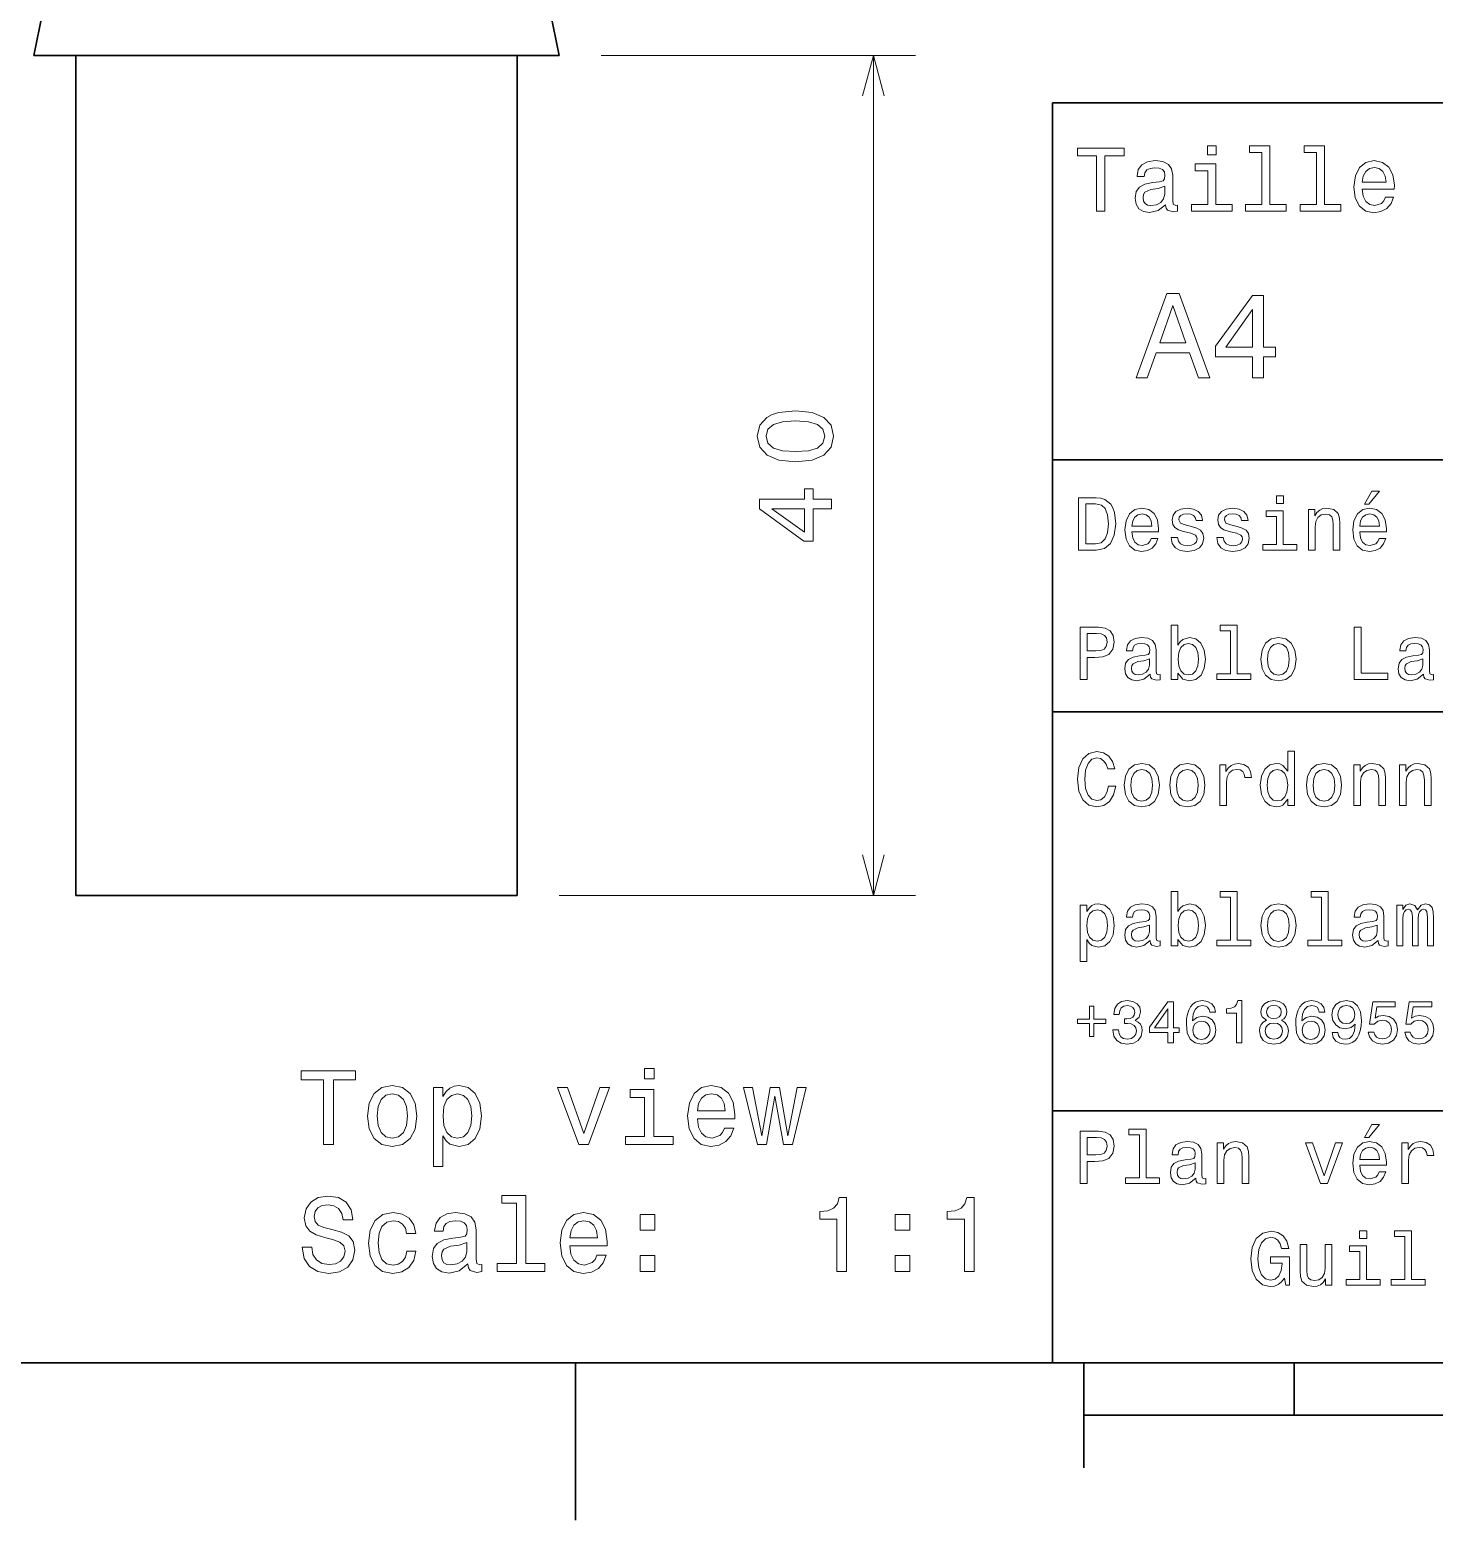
# Model space of a CAD drawing. Extents: x 0 to 297, y 0 to 210.
# Drawn here: x 48.3 to 115.2, y 2.5 to 73.5 of the extents above; entities that cross this region are included whole.
import ezdxf

# ---------------------------------------------------------------- set-up
doc = ezdxf.new("R2010")
doc.units = 0

msp = doc.modelspace()

# ---------------------------------------------------------------- linework, layer by layer
at = {"color": 7, "lineweight": 35}
for p, q in [((53.670929, 97.735062), (48.522415, 72.249916)), ((68.373901, 97.735062), (73.522415, 72.249916)), ((50.522415, 72.249916), (50.522415, 32.249916)), ((71.522415, 72.249916), (71.522415, 32.249916)), ((97, 10), (97, 70)), ((97, 70), (287, 70)), ((97, 53), (162, 53)), ((97, 41), (162, 41)), ((97, 22), (162, 22)), ((10, 10), (287, 10)), ((97, 10), (287, 10)), ((98.5, 7.5), (198.5, 7.5))]:
    msp.add_line(p, q, dxfattribs=at)
at = {"color": 7, "lineweight": 35, "ltscale": 0.162679}
msp.add_line((48.522415, 72.249916), (55.029594, 72.249916), dxfattribs=at)
at = {"color": 7, "lineweight": 35, "ltscale": 0.462321}
msp.add_line((55.029594, 72.249916), (73.522415, 72.249916), dxfattribs=at)
at = {"color": 7, "lineweight": 13, "ltscale": 0.373839}
msp.add_line((75.522415, 72.249916), (90.475975, 72.249916), dxfattribs=at)
at = {"color": 7, "lineweight": 13}
msp.add_line((88.475975, 32.249916), (88.475975, 72.249916), dxfattribs=at)
at = {"color": 7, "lineweight": 35, "ltscale": 0.136651}
msp.add_line((50.522415, 32.249916), (55.988449, 32.249916), dxfattribs=at)
at = {"color": 7, "lineweight": 35, "ltscale": 0.388349}
msp.add_line((55.988449, 32.249916), (71.522415, 32.249916), dxfattribs=at)
at = {"color": 7, "lineweight": 13, "ltscale": 0.423839}
msp.add_line((73.522415, 32.249916), (90.475975, 32.249916), dxfattribs=at)
at = {"color": 7, "lineweight": 35, "ltscale": 0.1875}
msp.add_line((74.300003, 10), (74.300003, 2.5), dxfattribs=at)
at = {"color": 7, "lineweight": 35, "ltscale": 0.125}
msp.add_line((98.5, 10), (98.5, 5), dxfattribs=at)
at = {"color": 7, "lineweight": 35, "ltscale": 0.0625}
msp.add_line((108.5, 10), (108.5, 7.5), dxfattribs=at)
at = {"color": 7, "lineweight": 13}
for points in [[(88.993614, 70.318062), (88.475975, 72.249916), (87.958336, 70.318062)], [(87.958336, 34.181767), (88.475975, 32.249916), (88.993614, 34.181767)]]:
    msp.add_lwpolyline(points, dxfattribs=at)
for points in [[(99.102303, 64.837173), (99.5, 64.837173), (99.5, 67.47406), (100.407784, 67.47406), (100.407784, 67.837173), (98.190201, 67.837173), (98.190201, 67.47406), (99.102303, 67.47406)], [(104.786743, 67.940918), (104.384727, 67.940918), (104.384727, 67.508644), (104.786743, 67.508644)], [(106.969742, 67.621033), (106.969742, 65.157059), (106.187317, 65.157059), (106.187317, 64.837173), (108.128242, 64.837173), (108.128242, 65.157059), (107.350143, 65.157059), (107.350143, 67.940918), (106.373199, 67.940918), (106.373199, 67.621033)], [(109.572044, 67.621033), (109.572044, 65.157059), (108.789627, 65.157059), (108.789627, 64.837173), (110.730545, 64.837173), (110.730545, 65.157059), (109.952454, 65.157059), (109.952454, 67.940918), (108.975502, 67.940918), (108.975502, 67.621033)], [(102.387611, 65.139771), (102.387611, 65.126801), (102.409225, 64.979828), (102.47406, 64.876076), (102.746399, 64.793945), (102.958214, 64.828529), (102.958214, 65.122475), (102.867432, 65.109505), (102.746399, 65.165703), (102.724785, 65.338615), (102.724785, 66.540344), (102.672913, 66.84726), (102.521614, 67.0634), (102.257927, 67.193085), (101.886169, 67.240631), (101.523056, 67.188759), (101.255043, 67.041786), (101.086456, 66.812675), (101.030258, 66.510086), (101.030258, 66.484146), (101.371758, 66.484146), (101.402016, 66.665703), (101.497116, 66.795387), (101.65274, 66.873199), (101.873199, 66.903458), (102.085014, 66.881844), (102.236313, 66.817001), (102.327087, 66.704605), (102.357346, 66.548988), (102.340057, 66.367432), (102.270897, 66.276657), (102.097984, 66.233429), (101.773773, 66.198845), (101.402016, 66.121033), (101.138329, 65.982704), (100.982712, 65.766571), (100.935158, 65.446686), (100.978386, 65.161385), (101.112389, 64.949562), (101.328529, 64.815559), (101.626801, 64.768013), (102.028816, 64.858788)], [(104.773773, 65.157059), (104.773773, 67.080688), (103.796829, 67.080688), (103.796829, 66.756485), (104.393372, 66.756485), (104.393372, 65.157059), (103.615273, 65.157059), (103.615273, 64.837173), (105.560516, 64.837173), (105.560516, 65.157059)], [(111.750717, 65.887604), (113.272339, 65.887604), (113.276657, 66.064842), (113.207497, 66.561958), (113.017288, 66.933716), (112.714699, 67.158501), (112.312683, 67.240631), (111.919312, 67.154175), (111.616714, 66.912102), (111.422188, 66.51873), (111.353027, 66), (111.41787, 65.4683), (111.612396, 65.079247), (111.91066, 64.837173), (112.299713, 64.755043), (112.636887, 64.811234), (112.913544, 64.958214), (113.116714, 65.191643), (113.233429, 65.502876), (112.857346, 65.502876), (112.779541, 65.329971), (112.667145, 65.200287), (112.34726, 65.096542), (112.100868, 65.144089), (111.914986, 65.295387), (111.793945, 65.541786), (111.750717, 65.874634)], [(111.750717, 66.207489), (111.798271, 66.50576), (111.914986, 66.726219), (112.092216, 66.860229), (112.325653, 66.907776), (112.554756, 66.860229), (112.731987, 66.726219), (112.840057, 66.50576), (112.878967, 66.207489)], [(102.344383, 65.649857), (102.292511, 65.425072), (102.154182, 65.252159), (101.946686, 65.139771), (101.691643, 65.100861), (101.527374, 65.122475), (101.41066, 65.191643), (101.337173, 65.312675), (101.315559, 65.481262), (101.332855, 65.632561), (101.402016, 65.740631), (101.678673, 65.861671), (102.028816, 65.913544), (102.344383, 66.017288)], [(100.982712, 56.9049), (101.51297, 56.9049), (101.933716, 58.080692), (103.530258, 58.080692), (103.951012, 56.9049), (104.492798, 56.9049), (103.028816, 60.910664), (102.440926, 60.910664)], [(102.118156, 58.570606), (102.734871, 60.334293), (103.351585, 58.570606)], [(106.521614, 56.9049), (107.040344, 56.9049), (107.040344, 57.896255), (107.610954, 57.896255), (107.610954, 58.357349), (107.040344, 58.357349), (107.040344, 60.818443), (106.515854, 60.818443), (104.763687, 58.403458), (104.763687, 57.896255), (106.521614, 57.896255)], [(105.247841, 58.357349), (106.521614, 60.149857), (106.521614, 58.357349)], [(84.766319, 52.902508), (85.558105, 52.978157), (86.122948, 53.215187), (86.465889, 53.59343), (86.576843, 54.117928), (86.465889, 54.637379), (86.122948, 55.015621), (85.558105, 55.247608), (84.766319, 55.3283), (83.979576, 55.247608), (83.666901, 55.151787), (83.409691, 55.015621), (83.066757, 54.637379), (82.95076, 54.117928), (83.066757, 53.59343), (83.414734, 53.215187), (83.979576, 52.978157)], [(84.766319, 53.386658), (84.15609, 53.427006), (83.717331, 53.553085), (83.460129, 53.780029), (83.369347, 54.117928), (83.460129, 54.450779), (83.717331, 54.677723), (84.15609, 54.803806), (84.766319, 54.844151), (85.381592, 54.803806), (85.820358, 54.677723), (86.07756, 54.450779), (86.1633, 54.117928), (86.07756, 53.780029), (85.820358, 53.553085), (85.381592, 53.427006)], [(86.475975, 50.659279), (86.475975, 51.113171), (85.608536, 51.113171), (85.608536, 51.61245), (85.205078, 51.61245), (85.205078, 51.113171), (83.05162, 51.113171), (83.05162, 50.654236), (85.164734, 49.121098), (85.608536, 49.121098), (85.608536, 50.659279)], [(99.080688, 51.190563), (98.248558, 51.190563), (98.248558, 48.690563), (99.080688, 48.690563), (99.473343, 48.769814), (99.765129, 49.011169), (99.945244, 49.40382), (100.010086, 49.940563), (99.952446, 50.488113), (99.880402, 50.70425), (99.779541, 50.877163), (99.487755, 51.111313), (99.296829, 51.168949)], [(107.992798, 51.27702), (107.657784, 51.27702), (107.657784, 50.916786), (107.992798, 50.916786)], [(111.84726, 50.88797), (112.059799, 50.88797), (112.560516, 51.500362), (112.207489, 51.500362)], [(85.205078, 49.544727), (83.636642, 50.659279), (85.205078, 50.659279)], [(99.055473, 50.891571), (99.329254, 50.837536), (99.516571, 50.671829), (99.628242, 50.376442), (99.664268, 49.940563), (99.624641, 49.519093), (99.51297, 49.223705), (99.322044, 49.047192), (99.055473, 48.989555), (98.583572, 48.989555), (98.583572, 50.891571)], [(100.784584, 49.565922), (102.052597, 49.565922), (102.056198, 49.713619), (101.998558, 50.127884), (101.840057, 50.437683), (101.587898, 50.625), (101.252884, 50.693443), (100.925072, 50.621399), (100.672913, 50.41967), (100.510803, 50.091862), (100.453171, 49.659584), (100.507202, 49.216499), (100.669312, 48.892292), (100.91787, 48.690563), (101.242073, 48.62212), (101.523056, 48.668949), (101.753601, 48.791428), (101.922913, 48.98595), (102.020172, 49.245319), (101.706772, 49.245319), (101.64193, 49.101227), (101.548271, 48.993156), (101.2817, 48.9067), (101.07637, 48.946327), (100.921471, 49.072407), (100.820602, 49.27774), (100.784584, 49.555115)], [(100.784584, 49.832493), (100.824211, 50.081055), (100.921471, 50.264771), (101.069168, 50.376442), (101.263687, 50.416069), (101.454613, 50.376442), (101.602303, 50.264771), (101.69236, 50.081055), (101.724785, 49.832493)], [(103.623199, 49.818085), (103.317001, 49.890129), (103.090057, 49.972984), (103.014412, 50.142292), (103.036026, 50.261169), (103.111671, 50.347622), (103.234146, 50.401657), (103.41066, 50.423271), (103.579971, 50.401657), (103.713257, 50.336815), (103.799713, 50.239555), (103.835732, 50.109871), (104.145531, 50.109871), (104.145531, 50.117077), (104.091499, 50.351227), (103.943802, 50.534943), (103.713257, 50.650219), (103.41066, 50.693443), (103.104469, 50.650219), (102.881126, 50.531342), (102.740631, 50.354828), (102.697403, 50.131485), (102.729828, 49.915348), (102.830688, 49.76405), (102.996399, 49.655983), (103.237755, 49.580334), (103.590775, 49.493877), (103.806915, 49.40382), (103.864555, 49.331772), (103.886169, 49.223705), (103.853745, 49.09042), (103.767288, 48.989555), (103.626801, 48.924713), (103.439484, 48.903099), (103.241356, 48.924713), (103.09726, 49.000362), (103, 49.122841), (102.960373, 49.292149), (102.654175, 49.292149), (102.704613, 49.003963), (102.852303, 48.795029), (103.086456, 48.668949), (103.41066, 48.62212), (103.749283, 48.668949), (103.997841, 48.795029), (104.149139, 48.996758), (104.203171, 49.259727), (104.163544, 49.486671), (104.051872, 49.641571), (103.868156, 49.742435)], [(105.791786, 49.818085), (105.485588, 49.890129), (105.258644, 49.972984), (105.182999, 50.142292), (105.204613, 50.261169), (105.280258, 50.347622), (105.40274, 50.401657), (105.579254, 50.423271), (105.748558, 50.401657), (105.881844, 50.336815), (105.9683, 50.239555), (106.004326, 50.109871), (106.314117, 50.109871), (106.314117, 50.117077), (106.260086, 50.351227), (106.112396, 50.534943), (105.881844, 50.650219), (105.579254, 50.693443), (105.273056, 50.650219), (105.049713, 50.531342), (104.909225, 50.354828), (104.865997, 50.131485), (104.898415, 49.915348), (104.999283, 49.76405), (105.164986, 49.655983), (105.406342, 49.580334), (105.759369, 49.493877), (105.975502, 49.40382), (106.033142, 49.331772), (106.054756, 49.223705), (106.022339, 49.09042), (105.935883, 48.989555), (105.795387, 48.924713), (105.60807, 48.903099), (105.409943, 48.924713), (105.265854, 49.000362), (105.168587, 49.122841), (105.12896, 49.292149), (104.822769, 49.292149), (104.873199, 49.003963), (105.020897, 48.795029), (105.255043, 48.668949), (105.579254, 48.62212), (105.91787, 48.668949), (106.166428, 48.795029), (106.317726, 48.996758), (106.371758, 49.259727), (106.33213, 49.486671), (106.220459, 49.641571), (106.036743, 49.742435)], [(107.981987, 48.957134), (107.981987, 50.560158), (107.16787, 50.560158), (107.16787, 50.289986), (107.664986, 50.289986), (107.664986, 48.957134), (107.016571, 48.957134), (107.016571, 48.690563), (108.637611, 48.690563), (108.637611, 48.957134)], [(109.181557, 48.690563), (109.498558, 48.690563), (109.498558, 49.807278), (109.530983, 50.063042), (109.635445, 50.250362), (109.797546, 50.365635), (110.013687, 50.408863), (110.1866, 50.372841), (110.29467, 50.275578), (110.348701, 50.113472), (110.366714, 49.897335), (110.366714, 48.690563), (110.683716, 48.690563), (110.683716, 49.962177), (110.669312, 50.217941), (110.604469, 50.430477), (110.39193, 50.625), (110.060516, 50.693443), (109.876801, 50.668228), (109.721901, 50.599785), (109.588615, 50.484512), (109.484146, 50.329613), (109.484146, 50.625), (109.181557, 50.625)], [(111.627518, 49.565922), (112.895531, 49.565922), (112.899132, 49.713619), (112.841499, 50.127884), (112.682999, 50.437683), (112.430832, 50.625), (112.095825, 50.693443), (111.768013, 50.621399), (111.515854, 50.41967), (111.353745, 50.091862), (111.296112, 49.659584), (111.350143, 49.216499), (111.512245, 48.892292), (111.760803, 48.690563), (112.085014, 48.62212), (112.365997, 48.668949), (112.596542, 48.791428), (112.765854, 48.98595), (112.863113, 49.245319), (112.549713, 49.245319), (112.484871, 49.101227), (112.391212, 48.993156), (112.124641, 48.9067), (111.919312, 48.946327), (111.764412, 49.072407), (111.663544, 49.27774), (111.627518, 49.555115)], [(111.627518, 49.832493), (111.667145, 50.081055), (111.764412, 50.264771), (111.912102, 50.376442), (112.106628, 50.416069), (112.297546, 50.376442), (112.445244, 50.264771), (112.535301, 50.081055), (112.567726, 49.832493)], [(98.324211, 42.530979), (98.655617, 42.530979), (98.655617, 43.586456), (99.023056, 43.586456), (99.394089, 43.604465), (99.689484, 43.730545), (99.880402, 43.975502), (99.945244, 44.310516), (99.894814, 44.620316), (99.750717, 44.84726), (99.51297, 44.98415), (99.188759, 45.030979), (98.324211, 45.030979)], [(99.098701, 44.724785), (99.314842, 44.703171), (99.473343, 44.634727), (99.567001, 44.508644), (99.599426, 44.310516), (99.5634, 44.101585), (99.466141, 43.975502), (99.30043, 43.910664), (99.073486, 43.892651), (98.655617, 43.892651), (98.655617, 44.724785)], [(102.974785, 42.829971), (103.208931, 42.552593), (103.529541, 42.462536), (103.83213, 42.530979), (104.073486, 42.736309), (104.224785, 43.064121), (104.282417, 43.5), (104.224785, 43.935879), (104.069885, 44.260086), (103.83213, 44.461815), (103.529541, 44.533859), (103.21254, 44.440201), (103.082855, 44.324928), (102.974785, 44.170029), (102.974785, 45.117435), (102.657784, 45.117435), (102.657784, 42.530979), (102.974785, 42.530979)], [(105.474785, 44.850864), (105.474785, 42.79755), (104.822769, 42.79755), (104.822769, 42.530979), (106.440201, 42.530979), (106.440201, 42.79755), (105.791786, 42.79755), (105.791786, 45.117435), (104.977669, 45.117435), (104.977669, 44.850864)], [(111.364555, 42.530979), (112.971184, 42.530979), (112.971184, 42.833572), (111.695969, 42.833572), (111.695969, 45.030979), (111.364555, 45.030979)], [(101.656342, 42.783142), (101.656342, 42.772335), (101.674355, 42.649857), (101.728386, 42.5634), (101.95533, 42.494957), (102.131844, 42.523773), (102.131844, 42.76873), (102.056198, 42.757923), (101.95533, 42.804756), (101.937317, 42.948845), (101.937317, 43.950287), (101.894089, 44.206051), (101.768013, 44.386166), (101.548271, 44.494236), (101.238472, 44.533859), (100.935883, 44.490635), (100.71254, 44.368156), (100.572044, 44.177231), (100.525215, 43.925072), (100.525215, 43.903458), (100.809799, 43.903458), (100.835014, 44.054756), (100.914268, 44.162823), (101.043945, 44.227665), (101.227669, 44.25288), (101.404175, 44.234871), (101.530258, 44.180836), (101.605911, 44.087173), (101.631126, 43.957493), (101.616714, 43.806194), (101.559074, 43.730545), (101.414986, 43.694523), (101.144814, 43.665707), (100.835014, 43.600864), (100.615273, 43.485592), (100.485588, 43.305473), (100.445969, 43.038906), (100.481987, 42.801151), (100.593658, 42.624638), (100.773773, 42.512966), (101.022331, 42.473343), (101.357346, 42.548992)], [(103.958214, 43.5), (103.922188, 43.175793), (103.824928, 42.938038), (103.670029, 42.793949), (103.475502, 42.747116), (103.26297, 42.793949), (103.10807, 42.938038), (103.010803, 43.172188), (102.978386, 43.5), (103.010803, 43.824207), (103.10807, 44.058357), (103.26297, 44.198845), (103.475502, 44.249279), (103.670029, 44.198845), (103.824928, 44.054756), (103.922188, 43.820606)], [(106.919312, 43.496399), (106.976944, 43.056915), (107.142654, 42.732708), (107.405617, 42.530979), (107.758644, 42.462536), (108.10807, 42.530979), (108.37104, 42.729107), (108.536743, 43.053314), (108.597984, 43.496399), (108.536743, 43.935879), (108.37104, 44.263687), (108.10807, 44.461815), (107.758644, 44.533859), (107.405617, 44.461815), (107.142654, 44.260086), (106.976944, 43.935879)], [(107.243515, 43.5), (107.27594, 43.824207), (107.376801, 44.058357), (107.538902, 44.20245), (107.758644, 44.25288), (107.974785, 44.20245), (108.136887, 44.061958), (108.237755, 43.824207), (108.273773, 43.5), (108.237755, 43.172188), (108.136887, 42.934437), (107.974785, 42.790344), (107.758644, 42.743515), (107.538902, 42.790344), (107.376801, 42.934437), (107.27594, 43.172188)], [(114.66787, 42.783142), (114.66787, 42.772335), (114.685883, 42.649857), (114.739914, 42.5634), (114.966858, 42.494957), (115.143372, 42.523773), (115.143372, 42.76873), (115.067719, 42.757923), (114.966858, 42.804756), (114.948845, 42.948845), (114.948845, 43.950287), (114.905617, 44.206051), (114.779541, 44.386166), (114.559799, 44.494236), (114.25, 44.533859), (113.947403, 44.490635), (113.72406, 44.368156), (113.583572, 44.177231), (113.536743, 43.925072), (113.536743, 43.903458), (113.821327, 43.903458), (113.846542, 44.054756), (113.925789, 44.162823), (114.055473, 44.227665), (114.239197, 44.25288), (114.415703, 44.234871), (114.541786, 44.180836), (114.617432, 44.087173), (114.642654, 43.957493), (114.628242, 43.806194), (114.570602, 43.730545), (114.426514, 43.694523), (114.156342, 43.665707), (113.846542, 43.600864), (113.626801, 43.485592), (113.497116, 43.305473), (113.457489, 43.038906), (113.493515, 42.801151), (113.605186, 42.624638), (113.785301, 42.512966), (114.033859, 42.473343), (114.368874, 42.548992)], [(101.620316, 43.208214), (101.577087, 43.020893), (101.461815, 42.876801), (101.288902, 42.783142), (101.07637, 42.750721), (100.939484, 42.76873), (100.842216, 42.826366), (100.780983, 42.927231), (100.76297, 43.067722), (100.777374, 43.193802), (100.835014, 43.283859), (101.065559, 43.384727), (101.357346, 43.427952), (101.620316, 43.514408)], [(114.631844, 43.208214), (114.588615, 43.020893), (114.473343, 42.876801), (114.30043, 42.783142), (114.087898, 42.750721), (113.951004, 42.76873), (113.853745, 42.826366), (113.792503, 42.927231), (113.774498, 43.067722), (113.788902, 43.193802), (113.846542, 43.283859), (114.077087, 43.384727), (114.368874, 43.427952), (114.631844, 43.514408)], [(99.66787, 37.460373), (99.595818, 37.15778), (99.476944, 36.941643), (99.311241, 36.808357), (99.116714, 36.765129), (98.882568, 36.829971), (98.698845, 37.024494), (98.57637, 37.341499), (98.536743, 37.780979), (98.57637, 38.216858), (98.695244, 38.537464), (98.87896, 38.731987), (99.116714, 38.80043), (99.289627, 38.764408), (99.437317, 38.663544), (99.552597, 38.501442), (99.631844, 38.278099), (99.97406, 38.278099), (99.865997, 38.620316), (99.678673, 38.879681), (99.422913, 39.041786), (99.116714, 39.099422), (98.734871, 39.009365), (98.443085, 38.757202), (98.25576, 38.342937), (98.190926, 37.780979), (98.25576, 37.219021), (98.443085, 36.804756), (98.734871, 36.548992), (99.116714, 36.462536), (99.451729, 36.530979), (99.721901, 36.721901), (99.912827, 37.035301), (100.013687, 37.460373)], [(108.201729, 36.829971), (108.201729, 36.530979), (108.51873, 36.530979), (108.51873, 39.117435), (108.20533, 39.117435), (108.20533, 38.170029), (107.963974, 38.443802), (107.816284, 38.508644), (107.646973, 38.533859), (107.340775, 38.461815), (107.103027, 38.260086), (106.948128, 37.935879), (106.894089, 37.5), (106.948128, 37.064121), (107.103027, 36.736309), (107.340775, 36.530979), (107.646973, 36.462536), (107.816284, 36.487751), (107.967575, 36.552593)], [(100.413544, 37.496399), (100.471184, 37.056915), (100.636887, 36.732708), (100.899857, 36.530979), (101.252884, 36.462536), (101.602303, 36.530979), (101.865273, 36.729107), (102.030983, 37.053314), (102.092216, 37.496399), (102.030983, 37.935879), (101.865273, 38.263687), (101.602303, 38.461815), (101.252884, 38.533859), (100.899857, 38.461815), (100.636887, 38.260086), (100.471184, 37.935879)], [(102.58213, 37.496399), (102.639771, 37.056915), (102.805473, 36.732708), (103.068443, 36.530979), (103.421471, 36.462536), (103.770897, 36.530979), (104.033859, 36.729107), (104.19957, 37.053314), (104.260803, 37.496399), (104.19957, 37.935879), (104.033859, 38.263687), (103.770897, 38.461815), (103.421471, 38.533859), (103.068443, 38.461815), (102.805473, 38.260086), (102.639771, 37.935879)], [(104.963257, 36.530979), (105.280258, 36.530979), (105.280258, 37.636887), (105.312683, 37.903458), (105.409943, 38.094379), (105.568443, 38.209652), (105.780983, 38.249279), (105.939484, 38.224064), (106.058357, 38.152016), (106.130402, 38.029537), (106.155617, 37.863831), (106.476227, 37.863831), (106.432999, 38.155621), (106.314117, 38.364552), (106.115997, 38.490635), (105.845825, 38.533859), (105.662102, 38.505043), (105.503601, 38.432995), (105.363113, 38.310516), (105.251442, 38.144814), (105.251442, 38.465416), (104.963257, 38.465416)], [(109.087898, 37.496399), (109.145531, 37.056915), (109.311241, 36.732708), (109.574203, 36.530979), (109.927231, 36.462536), (110.276657, 36.530979), (110.539627, 36.729107), (110.70533, 37.053314), (110.766571, 37.496399), (110.70533, 37.935879), (110.539627, 38.263687), (110.276657, 38.461815), (109.927231, 38.533859), (109.574203, 38.461815), (109.311241, 38.260086), (109.145531, 37.935879)], [(111.350143, 36.530979), (111.667145, 36.530979), (111.667145, 37.647694), (111.69957, 37.903458), (111.804031, 38.090778), (111.966141, 38.206051), (112.182274, 38.249279), (112.355186, 38.213257), (112.463257, 38.115993), (112.517288, 37.953888), (112.535301, 37.737751), (112.535301, 36.530979), (112.852303, 36.530979), (112.852303, 37.802593), (112.837898, 38.058357), (112.773056, 38.270893), (112.560516, 38.465416), (112.229103, 38.533859), (112.045387, 38.508644), (111.890488, 38.440201), (111.757202, 38.324928), (111.65274, 38.170029), (111.65274, 38.465416), (111.350143, 38.465416)], [(113.51873, 36.530979), (113.835732, 36.530979), (113.835732, 37.647694), (113.868156, 37.903458), (113.972626, 38.090778), (114.134727, 38.206051), (114.350861, 38.249279), (114.523773, 38.213257), (114.631844, 38.115993), (114.685883, 37.953888), (114.703888, 37.737751), (114.703888, 36.530979), (115.020889, 36.530979), (115.020889, 37.802593), (115.006485, 38.058357), (114.941643, 38.270893), (114.729111, 38.465416), (114.39769, 38.533859), (114.213974, 38.508644), (114.059082, 38.440201), (113.925789, 38.324928), (113.821327, 38.170029), (113.821327, 38.465416), (113.51873, 38.465416)], [(100.737755, 37.5), (100.770172, 37.824207), (100.87104, 38.058357), (101.033142, 38.20245), (101.252884, 38.25288), (101.469017, 38.20245), (101.631126, 38.061958), (101.731987, 37.824207), (101.768013, 37.5), (101.731987, 37.172188), (101.631126, 36.934437), (101.469017, 36.790344), (101.252884, 36.743515), (101.033142, 36.790344), (100.87104, 36.934437), (100.770172, 37.172188)], [(102.906342, 37.5), (102.938759, 37.824207), (103.039627, 38.058357), (103.201729, 38.20245), (103.421471, 38.25288), (103.637611, 38.20245), (103.799713, 38.061958), (103.900574, 37.824207), (103.9366, 37.5), (103.900574, 37.172188), (103.799713, 36.934437), (103.637611, 36.790344), (103.421471, 36.743515), (103.201729, 36.790344), (103.039627, 36.934437), (102.938759, 37.172188)], [(107.701012, 38.249279), (107.909943, 38.198845), (108.068443, 38.058357), (108.162102, 37.824207), (108.198128, 37.5), (108.162102, 37.172188), (108.068443, 36.938038), (107.909943, 36.793949), (107.701012, 36.747116), (107.502884, 36.793949), (107.351585, 36.938038), (107.250717, 37.175793), (107.2183, 37.5), (107.250717, 37.820606), (107.351585, 38.054756), (107.502884, 38.198845)], [(109.412102, 37.5), (109.444527, 37.824207), (109.545387, 38.058357), (109.707489, 38.20245), (109.927231, 38.25288), (110.143372, 38.20245), (110.305473, 38.061958), (110.406342, 37.824207), (110.44236, 37.5), (110.406342, 37.172188), (110.305473, 36.934437), (110.143372, 36.790344), (109.927231, 36.743515), (109.707489, 36.790344), (109.545387, 36.934437), (109.444527, 37.172188)], [(102.974785, 30.149136), (103.208931, 29.871758), (103.529541, 29.7817), (103.83213, 29.850143), (104.073486, 30.055475), (104.224785, 30.383286), (104.282417, 30.819164), (104.224785, 31.255043), (104.069885, 31.57925), (103.83213, 31.780979), (103.529541, 31.853025), (103.21254, 31.759365), (103.082855, 31.644091), (102.974785, 31.489193), (102.974785, 32.4366), (102.657784, 32.4366), (102.657784, 29.850143), (102.974785, 29.850143)], [(105.474785, 32.170029), (105.474785, 30.116714), (104.822769, 30.116714), (104.822769, 29.850143), (106.440201, 29.850143), (106.440201, 30.116714), (105.791786, 30.116714), (105.791786, 32.4366), (104.977669, 32.4366), (104.977669, 32.170029)], [(109.811958, 32.170029), (109.811958, 30.116714), (109.159943, 30.116714), (109.159943, 29.850143), (110.777374, 29.850143), (110.777374, 30.116714), (110.12896, 30.116714), (110.12896, 32.4366), (109.314842, 32.4366), (109.314842, 32.170029)], [(98.637611, 31.48559), (98.637611, 31.784582), (98.320602, 31.784582), (98.320602, 29.100864), (98.637611, 29.100864), (98.637611, 30.145533), (98.749283, 29.976225), (98.875359, 29.864553), (99.19236, 29.7817), (99.494957, 29.850143), (99.732712, 30.055475), (99.887611, 30.379683), (99.945244, 30.819164), (99.887611, 31.255043), (99.732712, 31.57925), (99.494957, 31.780979), (99.19236, 31.853025), (99.019455, 31.831411), (98.871758, 31.762968), (98.745674, 31.647694)], [(99.138329, 30.066282), (98.925789, 30.113111), (98.770897, 30.257204), (98.67363, 30.491354), (98.641212, 30.819164), (98.67363, 31.143372), (98.770897, 31.377522), (98.925789, 31.518011), (99.138329, 31.568443), (99.332855, 31.518011), (99.487755, 31.373919), (99.585014, 31.139769), (99.62104, 30.819164), (99.585014, 30.494957), (99.487755, 30.257204), (99.332855, 30.113111)], [(101.656342, 30.102304), (101.656342, 30.091497), (101.674355, 29.969019), (101.728386, 29.882565), (101.95533, 29.814121), (102.131844, 29.842939), (102.131844, 30.087896), (102.056198, 30.077089), (101.95533, 30.123919), (101.937317, 30.268011), (101.937317, 31.269451), (101.894089, 31.525215), (101.768013, 31.70533), (101.548271, 31.8134), (101.238472, 31.853025), (100.935883, 31.809797), (100.71254, 31.687319), (100.572044, 31.496397), (100.525215, 31.244236), (100.525215, 31.222622), (100.809799, 31.222622), (100.835014, 31.373919), (100.914268, 31.481987), (101.043945, 31.546829), (101.227669, 31.572046), (101.404175, 31.554033), (101.530258, 31.5), (101.605911, 31.40634), (101.631126, 31.276657), (101.616714, 31.125359), (101.559074, 31.049711), (101.414986, 31.013687), (101.144814, 30.984869), (100.835014, 30.920029), (100.615273, 30.804754), (100.485588, 30.62464), (100.445969, 30.358068), (100.481987, 30.120316), (100.593658, 29.943804), (100.773773, 29.832132), (101.022331, 29.792507), (101.357346, 29.868155)], [(103.958214, 30.819164), (103.922188, 30.494957), (103.824928, 30.257204), (103.670029, 30.113111), (103.475502, 30.066282), (103.26297, 30.113111), (103.10807, 30.257204), (103.010803, 30.491354), (102.978386, 30.819164), (103.010803, 31.143372), (103.10807, 31.377522), (103.26297, 31.518011), (103.475502, 31.568443), (103.670029, 31.518011), (103.824928, 31.373919), (103.922188, 31.139769)], [(106.919312, 30.815561), (106.976944, 30.37608), (107.142654, 30.051872), (107.405617, 29.850143), (107.758644, 29.7817), (108.10807, 29.850143), (108.37104, 30.048271), (108.536743, 30.372478), (108.597984, 30.815561), (108.536743, 31.255043), (108.37104, 31.582851), (108.10807, 31.780979), (107.758644, 31.853025), (107.405617, 31.780979), (107.142654, 31.57925), (106.976944, 31.255043)], [(107.243515, 30.819164), (107.27594, 31.143372), (107.376801, 31.377522), (107.538902, 31.521614), (107.758644, 31.572046), (107.974785, 31.521614), (108.136887, 31.381123), (108.237755, 31.143372), (108.273773, 30.819164), (108.237755, 30.491354), (108.136887, 30.253601), (107.974785, 30.109509), (107.758644, 30.062679), (107.538902, 30.109509), (107.376801, 30.253601), (107.27594, 30.491354)], [(112.499283, 30.102304), (112.499283, 30.091497), (112.517288, 29.969019), (112.571327, 29.882565), (112.798271, 29.814121), (112.974785, 29.842939), (112.974785, 30.087896), (112.899132, 30.077089), (112.798271, 30.123919), (112.780258, 30.268011), (112.780258, 31.269451), (112.73703, 31.525215), (112.610947, 31.70533), (112.391212, 31.8134), (112.081413, 31.853025), (111.778816, 31.809797), (111.555473, 31.687319), (111.414986, 31.496397), (111.368156, 31.244236), (111.368156, 31.222622), (111.65274, 31.222622), (111.677956, 31.373919), (111.757202, 31.481987), (111.886887, 31.546829), (112.070602, 31.572046), (112.247116, 31.554033), (112.373199, 31.5), (112.448845, 31.40634), (112.47406, 31.276657), (112.459656, 31.125359), (112.402016, 31.049711), (112.257927, 31.013687), (111.987755, 30.984869), (111.677956, 30.920029), (111.458214, 30.804754), (111.328529, 30.62464), (111.288902, 30.358068), (111.324928, 30.120316), (111.4366, 29.943804), (111.616714, 29.832132), (111.865273, 29.792507), (112.200287, 29.868155)], [(113.392654, 29.850143), (113.684441, 29.850143), (113.684441, 31.143372), (113.702446, 31.337896), (113.756485, 31.478386), (113.83934, 31.561239), (113.947403, 31.593658), (114.033859, 31.56484), (114.091499, 31.492794), (114.120316, 31.370316), (114.131119, 31.208212), (114.131119, 29.850143), (114.4049, 29.850143), (114.4049, 31.143372), (114.422913, 31.334293), (114.476944, 31.474783), (114.5634, 31.561239), (114.671471, 31.593658), (114.757927, 31.56484), (114.815559, 31.492794), (114.851585, 31.208212), (114.851585, 29.850143), (115.143372, 29.850143), (115.143372, 31.1866), (115.125359, 31.463976), (115.067719, 31.676512), (114.952454, 31.806194), (114.765129, 31.853025), (114.545387, 31.780979), (114.376083, 31.572046), (114.242798, 31.777376), (114.019455, 31.853025), (113.814117, 31.780979), (113.67363, 31.57925), (113.67363, 31.784582), (113.392654, 31.784582)], [(101.620316, 30.527376), (101.577087, 30.340057), (101.461815, 30.195965), (101.288902, 30.102304), (101.07637, 30.069883), (100.939484, 30.087896), (100.842216, 30.145533), (100.780983, 30.246397), (100.76297, 30.386887), (100.777374, 30.512968), (100.835014, 30.603025), (101.065559, 30.70389), (101.357346, 30.747118), (101.620316, 30.833572)], [(112.463257, 30.527376), (112.420029, 30.340057), (112.304756, 30.195965), (112.131844, 30.102304), (111.919312, 30.069883), (111.782417, 30.087896), (111.685158, 30.145533), (111.623917, 30.246397), (111.605911, 30.386887), (111.620316, 30.512968), (111.677956, 30.603025), (111.908501, 30.70389), (112.200287, 30.747118), (112.463257, 30.833572)], [(98.766571, 26.976946), (98.766571, 26.351585), (98.195969, 26.351585), (98.195969, 26.152739), (98.766571, 26.152739), (98.766571, 25.527378), (98.9683, 25.527378), (98.9683, 26.152739), (99.536026, 26.152739), (99.536026, 26.351585), (98.9683, 26.351585), (98.9683, 26.976946)], [(99.876083, 25.853027), (99.876083, 25.832853), (99.922188, 25.556196), (100.05764, 25.348703), (100.270897, 25.216139), (100.553314, 25.167149), (100.853027, 25.216139), (101.077812, 25.342941), (101.221901, 25.54467), (101.273773, 25.804035), (101.250717, 25.974064), (101.187317, 26.112392), (101.083572, 26.219021), (100.945244, 26.296831), (101.132568, 26.45245), (101.198845, 26.700289), (101.155617, 26.925074), (101.0317, 27.095102), (100.829971, 27.201731), (100.553314, 27.239193), (100.293945, 27.193085), (100.0951, 27.066284), (99.965416, 26.864553), (99.922188, 26.596542), (99.922188, 26.57637), (100.178673, 26.57637), (100.201729, 26.760807), (100.276657, 26.893373), (100.397697, 26.974064), (100.567726, 27.002882), (100.717583, 26.979828), (100.827087, 26.91931), (100.893372, 26.821327), (100.919312, 26.688763), (100.893372, 26.547552), (100.824211, 26.45245), (100.703171, 26.394814), (100.538902, 26.377523), (100.426514, 26.380405), (100.426514, 26.152739), (100.567726, 26.158503), (100.749283, 26.132566), (100.884727, 26.063402), (100.965416, 25.95101), (100.99424, 25.804035), (100.96254, 25.636889), (100.87896, 25.51297), (100.746399, 25.43516), (100.570602, 25.409224), (100.389046, 25.438042), (100.256485, 25.524496), (100.172913, 25.662825), (100.141212, 25.853027)], [(102.495674, 25.224785), (102.755043, 25.224785), (102.755043, 25.720463), (103.040344, 25.720463), (103.040344, 25.95101), (102.755043, 25.95101), (102.755043, 27.181557), (102.492798, 27.181557), (101.616714, 25.974064), (101.616714, 25.720463), (102.495674, 25.720463)], [(104.763687, 26.685881), (104.708931, 26.91931), (104.58213, 27.09222), (104.386169, 27.201731), (104.132568, 27.239193), (103.96254, 27.219021), (103.815559, 27.164267), (103.685883, 27.074928), (103.57637, 26.948128), (103.489914, 26.789627), (103.426514, 26.596542), (103.386169, 26.368877), (103.374641, 26.112392), (103.420746, 25.703171), (103.561958, 25.406342), (103.789627, 25.227667), (104.100861, 25.167149), (104.380402, 25.219021), (104.593658, 25.354467), (104.731987, 25.567724), (104.780983, 25.838617), (104.731987, 26.112392), (104.599426, 26.322767), (104.394814, 26.455332), (104.141212, 26.501442), (103.867432, 26.443806), (103.662827, 26.279539), (103.706055, 26.596542), (103.798271, 26.824209), (103.939484, 26.959656), (104.135445, 27.005764), (104.279541, 26.98271), (104.389046, 26.922192), (104.461098, 26.821327), (104.498558, 26.685881)], [(105.755043, 25.224785), (106.017288, 25.224785), (106.017288, 27.239193), (105.821327, 27.239193), (105.769455, 27.063402), (105.665703, 26.945246), (105.507202, 26.876081), (105.288185, 26.853027), (105.288185, 26.648417), (105.755043, 26.648417)], [(107.184441, 26.302595), (107.03746, 26.221903), (106.9366, 26.10951), (106.873199, 25.9683), (106.853027, 25.798271), (106.899139, 25.541788), (107.0317, 25.342941), (107.247841, 25.216139), (107.541786, 25.167149), (107.832855, 25.216139), (108.048988, 25.342941), (108.181557, 25.541788), (108.230545, 25.798271), (108.207489, 25.9683), (108.146973, 26.10951), (108.043228, 26.221903), (107.899139, 26.302595), (108.014412, 26.371759), (108.0951, 26.46686), (108.144089, 26.582134), (108.161385, 26.723343), (108.115273, 26.927956), (107.994232, 27.09222), (107.798271, 27.198849), (107.541786, 27.239193), (107.282425, 27.198849), (107.086456, 27.09222), (106.96254, 26.927956), (106.919312, 26.723343), (106.933716, 26.582134), (106.982712, 26.46686)], [(107.193085, 26.700289), (107.216141, 26.827091), (107.285301, 26.925074), (107.394814, 26.985592), (107.541786, 27.008646), (107.685883, 26.985592), (107.795387, 26.925074), (107.864555, 26.827091), (107.890488, 26.700289), (107.864555, 26.570606), (107.795387, 26.469742), (107.685883, 26.40346), (107.541786, 26.383286), (107.394814, 26.406342), (107.285301, 26.469742), (107.216141, 26.570606)], [(109.9683, 26.685881), (109.913544, 26.91931), (109.786743, 27.09222), (109.590775, 27.201731), (109.337173, 27.239193), (109.167145, 27.219021), (109.020172, 27.164267), (108.890488, 27.074928), (108.780975, 26.948128), (108.694527, 26.789627), (108.631126, 26.596542), (108.590775, 26.368877), (108.579254, 26.112392), (108.625359, 25.703171), (108.766571, 25.406342), (108.994232, 25.227667), (109.305473, 25.167149), (109.585014, 25.219021), (109.798271, 25.354467), (109.9366, 25.567724), (109.985588, 25.838617), (109.9366, 26.112392), (109.804031, 26.322767), (109.599426, 26.455332), (109.345825, 26.501442), (109.072044, 26.443806), (108.867432, 26.279539), (108.91066, 26.596542), (109.002884, 26.824209), (109.144089, 26.959656), (109.340057, 27.005764), (109.484146, 26.98271), (109.593658, 26.922192), (109.665703, 26.821327), (109.703171, 26.685881)], [(110.319885, 25.720463), (110.363113, 25.492796), (110.48703, 25.317003), (110.682999, 25.207495), (110.94236, 25.167149), (111.112389, 25.187321), (111.265129, 25.239195), (111.394814, 25.328531), (111.504318, 25.455332), (111.590775, 25.613834), (111.654175, 25.809799), (111.691643, 26.034584), (111.706055, 26.293949), (111.657059, 26.700289), (111.515846, 26.99712), (111.291061, 27.175793), (110.982712, 27.239193), (110.700287, 27.187321), (110.48703, 27.048992), (110.348701, 26.835735), (110.302597, 26.567724), (110.348701, 26.291067), (110.484146, 26.080692), (110.685883, 25.948128), (110.94236, 25.9049), (111.213257, 25.959656), (111.41787, 26.126802), (111.371758, 25.806917), (111.279541, 25.579252), (111.138329, 25.443806), (110.945244, 25.400578), (110.795387, 25.42075), (110.685883, 25.48415), (110.613831, 25.585016), (110.585014, 25.720463)], [(110.58213, 26.570606), (110.610947, 26.749281), (110.691643, 26.890491), (110.818443, 26.979828), (110.982712, 27.011528), (111.15274, 26.979828), (111.282417, 26.890491), (111.363113, 26.752163), (111.394814, 26.573488), (111.363113, 26.391932), (111.282417, 26.256485), (111.149857, 26.172913), (110.97406, 26.144093), (110.815559, 26.172913), (110.691643, 26.256485), (110.610947, 26.38905)], [(112.0317, 25.746399), (112.0951, 25.510088), (112.236313, 25.325649), (112.443802, 25.210375), (112.708931, 25.167149), (113, 25.219021), (113.227661, 25.360231), (113.371758, 25.585016), (113.426514, 25.873199), (113.377518, 26.141211), (113.239189, 26.351585), (113.023056, 26.487032), (112.743515, 26.536024), (112.527374, 26.501442), (112.360229, 26.406342), (112.440918, 26.945246), (113.317001, 26.945246), (113.317001, 27.181557), (112.247841, 27.181557), (112.08934, 26.121038), (112.319885, 26.121038), (112.48703, 26.256485), (112.700287, 26.305477), (112.884727, 26.273777), (113.025932, 26.181557), (113.115273, 26.040346), (113.146973, 25.858791), (113.115273, 25.677235), (113.023056, 25.536024), (112.881844, 25.446688), (112.700287, 25.414986), (112.547546, 25.43516), (112.429398, 25.501442), (112.342941, 25.605188), (112.299713, 25.746399)], [(113.766571, 25.746399), (113.829971, 25.510088), (113.971176, 25.325649), (114.178673, 25.210375), (114.443802, 25.167149), (114.734871, 25.219021), (114.962532, 25.360231), (115.106628, 25.585016), (115.161385, 25.873199), (115.112389, 26.141211), (114.97406, 26.351585), (114.757919, 26.487032), (114.478386, 26.536024), (114.262245, 26.501442), (114.0951, 26.406342), (114.175789, 26.945246), (115.051872, 26.945246), (115.051872, 27.181557), (113.982712, 27.181557), (113.824203, 26.121038), (114.054756, 26.121038), (114.221901, 26.256485), (114.435158, 26.305477), (114.619598, 26.273777), (114.760803, 26.181557), (114.850143, 26.040346), (114.881844, 25.858791), (114.850143, 25.677235), (114.757919, 25.536024), (114.616714, 25.446688), (114.435158, 25.414986), (114.282417, 25.43516), (114.164261, 25.501442), (114.077805, 25.605188), (114.034576, 25.746399)], [(101.858788, 25.95101), (102.495674, 26.847263), (102.495674, 25.95101)], [(104.501442, 25.835735), (104.469742, 25.654181), (104.389046, 25.515852), (104.259369, 25.423632), (104.097984, 25.394814), (103.927956, 25.423632), (103.798271, 25.51297), (103.714699, 25.651299), (103.688759, 25.832853), (103.717575, 26.011528), (103.798271, 26.146975), (103.930832, 26.233431), (104.109512, 26.265131), (104.265129, 26.233431), (104.389046, 26.149857), (104.469742, 26.01441)], [(109.706055, 25.835735), (109.674355, 25.654181), (109.593658, 25.515852), (109.463974, 25.423632), (109.302597, 25.394814), (109.132568, 25.423632), (109.002884, 25.51297), (108.919312, 25.651299), (108.893372, 25.832853), (108.922188, 26.011528), (109.002884, 26.146975), (109.135445, 26.233431), (109.314117, 26.265131), (109.469742, 26.233431), (109.593658, 26.149857), (109.674355, 26.01441)], [(107.129684, 25.804035), (107.155617, 25.956774), (107.239197, 26.072046), (107.368874, 26.146975), (107.541786, 26.172913), (107.711815, 26.146975), (107.841499, 26.072046), (107.925072, 25.956774), (107.953888, 25.804035), (107.925072, 25.639771), (107.841499, 25.515852), (107.711815, 25.43516), (107.541786, 25.409224), (107.368874, 25.43516), (107.239197, 25.515852), (107.155617, 25.639771)], [(62.308437, 20.393288), (62.772415, 20.393288), (62.772415, 23.469656), (63.831493, 23.469656), (63.831493, 23.893288), (61.244316, 23.893288), (61.244316, 23.469656), (62.308437, 23.469656)], [(78.048355, 24.014324), (77.57933, 24.014324), (77.57933, 23.510002), (78.048355, 23.510002)], [(64.401375, 21.744873), (64.482071, 21.129599), (64.714058, 20.675709), (65.082214, 20.393288), (65.576447, 20.297466), (66.065643, 20.393288), (66.4338, 20.670666), (66.665787, 21.124556), (66.751526, 21.744873), (66.665787, 22.360146), (66.4338, 22.81908), (66.065643, 23.096458), (65.576447, 23.197323), (65.082214, 23.096458), (64.714058, 22.814037), (64.482071, 22.360146)], [(64.85527, 21.749916), (64.900658, 22.203806), (65.04187, 22.531616), (65.268814, 22.733345), (65.576447, 22.803951), (65.879044, 22.733345), (66.105988, 22.536659), (66.2472, 22.203806), (66.29763, 21.749916), (66.2472, 21.290981), (66.105988, 20.95813), (65.879044, 20.756399), (65.576447, 20.690838), (65.268814, 20.756399), (65.04187, 20.95813), (64.900658, 21.290981)], [(67.987114, 22.682913), (67.987114, 23.101501), (67.543312, 23.101501), (67.543312, 19.344296), (67.987114, 19.344296), (67.987114, 20.806833), (68.143456, 20.569801), (68.319969, 20.41346), (68.763771, 20.297466), (69.187401, 20.393288), (69.520256, 20.680752), (69.737114, 21.134642), (69.817802, 21.749916), (69.737114, 22.360146), (69.520256, 22.814037), (69.187401, 23.096458), (68.763771, 23.197323), (68.521698, 23.167063), (68.314926, 23.071241), (68.138412, 22.909859)], [(68.688118, 20.695881), (68.390572, 20.761444), (68.173714, 20.963173), (68.037544, 21.290981), (67.992157, 21.749916), (68.037544, 22.203806), (68.173714, 22.531616), (68.390572, 22.728302), (68.688118, 22.798908), (68.960457, 22.728302), (69.177315, 22.526573), (69.313484, 22.198763), (69.363914, 21.749916), (69.313484, 21.296026), (69.177315, 20.963173), (68.960457, 20.761444)], [(74.45253, 20.393288), (74.921555, 20.393288), (75.910027, 23.101501), (75.451088, 23.101501), (74.68956, 20.917784), (73.912903, 23.101501), (73.448929, 23.101501)], [(78.033218, 20.766487), (78.033218, 23.010723), (76.893456, 23.010723), (76.893456, 22.632481), (77.589417, 22.632481), (77.589417, 20.766487), (76.681641, 20.766487), (76.681641, 20.393288), (78.951088, 20.393288), (78.951088, 20.766487)], [(80.100945, 21.618792), (81.87616, 21.618792), (81.881203, 21.825563), (81.800514, 22.405535), (81.578613, 22.839252), (81.225586, 23.101501), (80.756561, 23.197323), (80.29763, 23.096458), (79.944611, 22.814037), (79.717659, 22.355103), (79.636971, 21.749916), (79.712616, 21.129599), (79.93956, 20.675709), (80.287544, 20.393288), (80.74144, 20.297466), (81.134811, 20.363028), (81.457573, 20.534498), (81.694611, 20.806833), (81.830772, 21.169945), (81.392014, 21.169945), (81.301231, 20.968216), (81.170113, 20.816919), (80.796913, 20.695881), (80.509445, 20.751356), (80.292587, 20.92787), (80.151382, 21.215334), (80.100945, 21.603662)], [(80.100945, 21.991991), (80.156418, 22.339973), (80.292587, 22.597178), (80.499359, 22.753517), (80.771698, 22.808994), (81.038986, 22.753517), (81.245758, 22.597178), (81.371841, 22.339973), (81.417229, 21.991991)], [(83.38913, 20.393288), (83.792587, 22.692999), (84.196045, 20.393288), (84.619675, 20.393288), (85.285385, 23.101501), (84.856712, 23.101501), (84.407867, 20.801788), (84.009445, 23.101501), (83.570686, 23.101501), (83.172272, 20.801788), (82.723427, 23.101501), (82.299797, 23.101501), (82.9655, 20.393288)], [(111.84726, 20.728386), (112.059799, 20.728386), (112.560516, 21.340778), (112.207489, 21.340778)], [(98.324211, 18.530979), (98.655617, 18.530979), (98.655617, 19.586454), (99.023056, 19.586454), (99.394089, 19.604465), (99.689484, 19.730547), (99.880402, 19.975504), (99.945244, 20.310518), (99.894814, 20.620316), (99.750717, 20.847261), (99.51297, 20.98415), (99.188759, 21.030979), (98.324211, 21.030979)], [(99.098701, 20.724783), (99.314842, 20.703169), (99.473343, 20.634726), (99.567001, 20.508644), (99.599426, 20.310518), (99.5634, 20.101583), (99.466141, 19.975504), (99.30043, 19.910662), (99.073486, 19.892651), (98.655617, 19.892651), (98.655617, 20.724783)], [(101.137611, 20.850864), (101.137611, 18.79755), (100.485588, 18.79755), (100.485588, 18.530979), (102.103027, 18.530979), (102.103027, 18.79755), (101.454613, 18.79755), (101.454613, 21.117435), (100.640488, 21.117435), (100.640488, 20.850864)], [(103.824928, 18.78314), (103.824928, 18.772333), (103.842941, 18.649855), (103.896973, 18.5634), (104.123917, 18.494957), (104.30043, 18.523775), (104.30043, 18.768732), (104.224785, 18.757925), (104.123917, 18.804754), (104.105911, 18.948847), (104.105911, 19.950287), (104.062683, 20.206051), (103.9366, 20.386166), (103.716858, 20.494236), (103.407059, 20.533861), (103.104469, 20.490633), (102.881126, 20.368155), (102.740631, 20.177233), (102.693802, 19.925072), (102.693802, 19.903458), (102.978386, 19.903458), (103.003601, 20.054754), (103.082855, 20.162823), (103.21254, 20.227665), (103.396255, 20.252882), (103.572769, 20.234869), (103.698845, 20.180836), (103.774498, 20.087175), (103.799713, 19.957493), (103.785301, 19.806194), (103.727669, 19.730547), (103.583572, 19.694523), (103.3134, 19.665705), (103.003601, 19.600864), (102.783859, 19.48559), (102.654175, 19.305475), (102.614555, 19.038904), (102.650574, 18.801151), (102.762245, 18.62464), (102.94236, 18.512968), (103.190926, 18.473343), (103.52594, 18.54899)], [(104.844383, 18.530979), (105.161385, 18.530979), (105.161385, 19.647694), (105.193802, 19.903458), (105.298271, 20.090778), (105.460373, 20.206051), (105.676514, 20.249279), (105.849426, 20.213255), (105.957497, 20.115993), (106.011528, 19.95389), (106.029541, 19.737751), (106.029541, 18.530979), (106.346542, 18.530979), (106.346542, 19.802593), (106.33213, 20.058357), (106.267288, 20.270893), (106.054756, 20.465418), (105.723343, 20.533861), (105.539627, 20.508644), (105.384727, 20.440201), (105.251442, 20.324926), (105.146973, 20.170029), (105.146973, 20.465418), (104.844383, 20.465418)], [(109.761528, 18.530979), (110.096542, 18.530979), (110.802597, 20.465418), (110.474785, 20.465418), (109.930832, 18.905619), (109.376083, 20.465418), (109.04467, 20.465418)], [(111.627518, 19.40634), (112.895531, 19.40634), (112.899132, 19.554033), (112.841499, 19.9683), (112.682999, 20.278097), (112.430832, 20.465418), (112.095825, 20.533861), (111.768013, 20.461815), (111.515854, 20.260086), (111.353745, 19.932276), (111.296112, 19.5), (111.350143, 19.056915), (111.512245, 18.732708), (111.760803, 18.530979), (112.085014, 18.462536), (112.365997, 18.509365), (112.596542, 18.631844), (112.765854, 18.826368), (112.863113, 19.085733), (112.549713, 19.085733), (112.484871, 18.941643), (112.391212, 18.833572), (112.124641, 18.747118), (111.919312, 18.786743), (111.764412, 18.912823), (111.663544, 19.118155), (111.627518, 19.395533)], [(111.627518, 19.672911), (111.667145, 19.921469), (111.764412, 20.105186), (111.912102, 20.216858), (112.106628, 20.256483), (112.297546, 20.216858), (112.445244, 20.105186), (112.535301, 19.921469), (112.567726, 19.672911)], [(113.637604, 18.530979), (113.954613, 18.530979), (113.954613, 19.636887), (113.98703, 19.903458), (114.08429, 20.094379), (114.242798, 20.209654), (114.45533, 20.249279), (114.613831, 20.224062), (114.732712, 20.152016), (114.804756, 20.029537), (114.829971, 19.863832), (115.150574, 19.863832), (115.107346, 20.155619), (114.988472, 20.364553), (114.790344, 20.490633), (114.520172, 20.533861), (114.336456, 20.505043), (114.177956, 20.432997), (114.03746, 20.310518), (113.925789, 20.144812), (113.925789, 20.465418), (113.637604, 20.465418)], [(103.788902, 19.208212), (103.745674, 19.020893), (103.630402, 18.876801), (103.457489, 18.78314), (103.244957, 18.750719), (103.10807, 18.768732), (103.010803, 18.826368), (102.94957, 18.927233), (102.931557, 19.067722), (102.945969, 19.193804), (103.003601, 19.283861), (103.234146, 19.384726), (103.52594, 19.427954), (103.788902, 19.514408)], [(61.743595, 15.501356), (61.284664, 15.501356), (61.385529, 14.966774), (61.637688, 14.573402), (62.026016, 14.336371), (62.550514, 14.250636), (63.069965, 14.331327), (63.458294, 14.55323), (63.705414, 14.901213), (63.796192, 15.360147), (63.720543, 15.773691), (63.508728, 16.040981), (63.165787, 16.217495), (62.706852, 16.348619), (62.31348, 16.444441), (62.056278, 16.555391), (61.910023, 16.716774), (61.864635, 16.968937), (61.910023, 17.195881), (62.041145, 17.367352), (62.242878, 17.483345), (62.520252, 17.523691), (62.802673, 17.473259), (63.024578, 17.337091), (63.17083, 17.110146), (63.241436, 16.802509), (63.700371, 16.802509), (63.700371, 16.812595), (63.619678, 17.286659), (63.382645, 17.639685), (63.009445, 17.861588), (62.505123, 17.937235), (62.051235, 17.861588), (61.698208, 17.649773), (61.471264, 17.321962), (61.390572, 16.898331), (61.456131, 16.520088), (61.647774, 16.262884), (61.950371, 16.091413), (62.363914, 15.96029), (62.772415, 15.844296), (63.080051, 15.733345), (63.266651, 15.571961), (63.332214, 15.309714), (63.271694, 15.042423), (63.115356, 14.840693), (62.878323, 14.714613), (62.570686, 14.674267), (62.227745, 14.729743), (61.9655, 14.891126), (61.799072, 15.153374)], [(71.487114, 17.594296), (71.487114, 14.719656), (70.574287, 14.719656), (70.574287, 14.346457), (72.838699, 14.346457), (72.838699, 14.719656), (71.930916, 14.719656), (71.930916, 17.967495), (70.791145, 17.967495), (70.791145, 17.594296)], [(86.737831, 14.346457), (87.19677, 14.346457), (87.19677, 17.871674), (86.853828, 17.871674), (86.763046, 17.564037), (86.581497, 17.357265), (86.304115, 17.236227), (85.92083, 17.195881), (85.92083, 16.837812), (86.737831, 16.837812)], [(92.809875, 14.346457), (93.268814, 14.346457), (93.268814, 17.871674), (92.925873, 17.871674), (92.835098, 17.564037), (92.653534, 17.357265), (92.37616, 17.236227), (91.992874, 17.195881), (91.992874, 16.837812), (92.809875, 16.837812)], [(66.257286, 16.156977), (66.696045, 16.156977), (66.60527, 16.560434), (66.388412, 16.878159), (66.050514, 17.074844), (65.611755, 17.150492), (65.127602, 17.049627), (64.759445, 16.767206), (64.527458, 16.308273), (64.44677, 15.692999), (64.522415, 15.082768), (64.749359, 14.628879), (65.10743, 14.346457), (65.596626, 14.250636), (66.030342, 14.326284), (66.36824, 14.5381), (66.600227, 14.870954), (66.701088, 15.314757), (66.277458, 15.314757), (66.201813, 15.032336), (66.0606, 14.82052), (65.858871, 14.689397), (65.611755, 14.649051), (65.304115, 14.714613), (65.082214, 14.916342), (64.946045, 15.244152), (64.900658, 15.708129), (64.946045, 16.16202), (65.087257, 16.48983), (65.314201, 16.691559), (65.611755, 16.762163), (65.874001, 16.716774), (66.070686, 16.60078), (66.201813, 16.409138)], [(69.177315, 14.699484), (69.177315, 14.684354), (69.20253, 14.512884), (69.278183, 14.391847), (69.595901, 14.296025), (69.843018, 14.336371), (69.843018, 14.679311), (69.737114, 14.664181), (69.595901, 14.729743), (69.570686, 14.931472), (69.570686, 16.333488), (69.51017, 16.691559), (69.333656, 16.94372), (69.026016, 17.095016), (68.5923, 17.150492), (68.168671, 17.089973), (67.855988, 16.918503), (67.659302, 16.651213), (67.593742, 16.298187), (67.593742, 16.267927), (67.992157, 16.267927), (68.027458, 16.479742), (68.138412, 16.631039), (68.319969, 16.721817), (68.577171, 16.75712), (68.824287, 16.731905), (69.000801, 16.656256), (69.106712, 16.525131), (69.142014, 16.343576), (69.121841, 16.13176), (69.041145, 16.025852), (68.839417, 15.97542), (68.461174, 15.935074), (68.027458, 15.844296), (67.719818, 15.682913), (67.538269, 15.430752), (67.482788, 15.057552), (67.533218, 14.7247), (67.68956, 14.477581), (67.941727, 14.321241), (68.289703, 14.265766), (68.758728, 14.371674)], [(74.0289, 15.571961), (75.804115, 15.571961), (75.809158, 15.778734), (75.72847, 16.358706), (75.506561, 16.792423), (75.153542, 17.05467), (74.684517, 17.150492), (74.225586, 17.049627), (73.872559, 16.767206), (73.645615, 16.308273), (73.564926, 15.703086), (73.640572, 15.082768), (73.867516, 14.628879), (74.2155, 14.346457), (74.669388, 14.250636), (75.062759, 14.316198), (75.385529, 14.487668), (75.622559, 14.760002), (75.758728, 15.123115), (75.319969, 15.123115), (75.229187, 14.921386), (75.098061, 14.770088), (74.724869, 14.649051), (74.437401, 14.704527), (74.220543, 14.88104), (74.07933, 15.168504), (74.0289, 15.556832)], [(77.372559, 16.30323), (78.068527, 16.30323), (78.068527, 17.05467), (77.372559, 17.05467)], [(89.516647, 16.30323), (90.212616, 16.30323), (90.212616, 17.05467), (89.516647, 17.05467)], [(74.0289, 15.945161), (74.084373, 16.293144), (74.220543, 16.550348), (74.427315, 16.706688), (74.699646, 16.762163), (74.966942, 16.706688), (75.173714, 16.550348), (75.299789, 16.293144), (75.345184, 15.945161)], [(69.126884, 15.294584), (69.06636, 15.032336), (68.904984, 14.830607), (68.662903, 14.699484), (68.365356, 14.654095), (68.173714, 14.679311), (68.037544, 14.760002), (67.951813, 14.901213), (67.92659, 15.097898), (67.94677, 15.274411), (68.027458, 15.400492), (68.350227, 15.541702), (68.758728, 15.602221), (69.126884, 15.723259)], [(108.046104, 14.025577), (108.107346, 13.690562), (108.28746, 13.690562), (108.28746, 15.041427), (107.376076, 15.041427), (107.376076, 14.73523), (107.938034, 14.73523), (107.938034, 14.713617), (107.894806, 14.382205), (107.779533, 14.137248), (107.60302, 13.982349), (107.383278, 13.931917), (107.138321, 13.996758), (106.947403, 14.191282), (106.824921, 14.511888), (106.781693, 14.951369), (106.82132, 15.387248), (106.943802, 15.707853), (107.138321, 15.902378), (107.401291, 15.970821), (107.581406, 15.934798), (107.729103, 15.833934), (107.837173, 15.664625), (107.898407, 15.43768), (108.255035, 15.43768), (108.161377, 15.783502), (107.984863, 16.042868), (107.736305, 16.201368), (107.422905, 16.259007), (107.012245, 16.168949), (106.702446, 15.90598), (106.504318, 15.491714), (106.435875, 14.940562), (106.504318, 14.385807), (106.702446, 13.971542), (106.994232, 13.708573), (107.361664, 13.622118), (107.567001, 13.650937), (107.750717, 13.722983), (107.909218, 13.849064)], [(110.301147, 15.625), (109.984146, 15.625), (109.984146, 14.508286), (109.94812, 14.248919), (109.843658, 14.0616), (109.681549, 13.946326), (109.469017, 13.910303), (109.299706, 13.939121), (109.191635, 14.025577), (109.130402, 14.173271), (109.11599, 14.382205), (109.11599, 15.625), (108.798988, 15.625), (108.798988, 14.353387), (108.809792, 14.097623), (108.878235, 13.885087), (109.087173, 13.690562), (109.422188, 13.622118), (109.602303, 13.647335), (109.757202, 13.712176), (109.890488, 13.823848), (109.998558, 13.985951), (109.998558, 13.690562), (110.301147, 13.690562)], [(111.958206, 16.277018), (111.623192, 16.277018), (111.623192, 15.916787), (111.958206, 15.916787)], [(113.777374, 16.010447), (113.777374, 13.957133), (113.125359, 13.957133), (113.125359, 13.690562), (114.74279, 13.690562), (114.74279, 13.957133), (114.094376, 13.957133), (114.094376, 16.277018), (113.280258, 16.277018), (113.280258, 16.010447)], [(77.372559, 14.346457), (78.068527, 14.346457), (78.068527, 15.097898), (77.372559, 15.097898)], [(89.516647, 14.346457), (90.212616, 14.346457), (90.212616, 15.097898), (89.516647, 15.097898)], [(111.947403, 13.957133), (111.947403, 15.560159), (111.133278, 15.560159), (111.133278, 15.289986), (111.630402, 15.289986), (111.630402, 13.957133), (110.981987, 13.957133), (110.981987, 13.690562), (112.60302, 13.690562), (112.60302, 13.957133)]]:
    msp.add_lwpolyline(points, close=True, dxfattribs=at)

doc.saveas('drawing.dxf')
